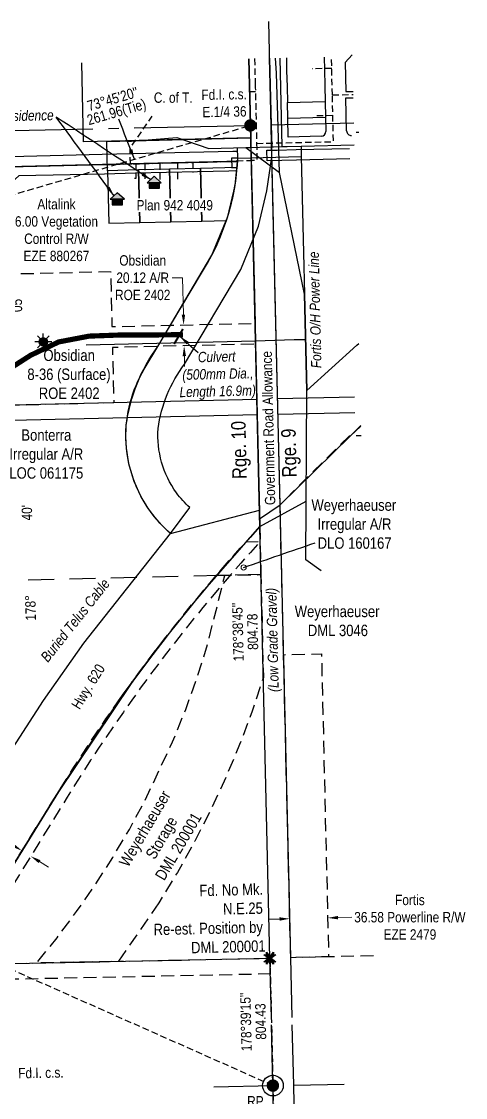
# Model space of a CAD drawing. Extents: x 611681 to 614275, y 5882844 to 5885656.
# Drawn here: x 612387 to 612816, y 5883536 to 5884575 of the extents above; entities that cross this region are included whole.
import ezdxf
from ezdxf.enums import TextEntityAlignment as Align

# ---------------------------------------------------------------- set-up
doc = ezdxf.new("R2010")
doc.units = 0
doc.header["$LTSCALE"] = 5
doc.header["$PDSIZE"] = 0.5
for name, pattern in [('foc-ACCESSROAD', [3.75, 2.5, -1.25]), ('foc-FLOWLINE', [3.75, 2.5, -1.25]), ('foc-LSD', [8, 5, -3]), ('foc-QUARTERLINE', [33, 25, -3, 2, -3]), ('foc-TIELINE', [1.875, 1.25, -0.625]), ('foc-TRAV', [1.875, 1.25, -0.625]), ('UG_PIPE', [1.875, 1.25, -0.625])]:
    doc.linetypes.add(name, pattern=pattern)
doc.layers.get('Defpoints').update_dxf_attribs({"color": 9})
for name, color, linetype in [('35', 37, 'Continuous'), ('AS-PIPE-UG', 44, 'UG_PIPE'), ('AS-POWER', 104, 'foc-POWER'), ('AS-RESIDENCE', 14, 'Continuous'), ('AS-ROADS', 254, 'Continuous'), ('AS-TELUS', 224, 'foc-TEL'), ('C-AR', 13, 'foc-ACCESSROAD'), ('C-RW', 13, 'Continuous'), ('C-WS', 13, 'foc-ACCESSROAD'), ('C-WS-S', 8, 'Continuous'), ('D-TXT', 6, 'Continuous'), ('F-AR', 190, 'foc-ACCESSROAD'), ('F-EZE', 190, 'foc-FLOWLINE'), ('F-RW', 190, 'Continuous'), ('F-WS', 190, 'foc-ACCESSROAD'), ('L-BD', 7, 'Continuous'), ('L-MON', 1, 'Continuous'), ('L-MON-T', 1, 'Continuous'), ('L-QSEC', 8, 'foc-QUARTERLINE'), ('L-ROAD-T', 7, 'Continuous'), ('L-SEC', 7, 'Continuous'), ('L-SECTION-LSD', 7, 'foc-LSD'), ('L-TIE', 7, 'foc-TIELINE'), ('L-TITLEDB', 4, 'Continuous'), ('L-TITLEDB-T', 4, 'Continuous'), ('P-TRAV', 4, 'foc-TRAV')]:
    doc.layers.add(name, color=color, linetype=linetype)
for name, color, linetype, lineweight in [('C-AR-T', 13, 'Continuous', 9), ('C-WS-T', 13, 'Continuous', 9), ('F-AR-T', 190, 'Continuous', 9), ('F-EZE-T', 190, 'Continuous', 9), ('F-WS-T', 190, 'Continuous', 9), ('T-TEXT', 48, 'Continuous', 18)]:
    doc.layers.add(name, color=color, linetype=linetype, lineweight=lineweight)
doc.styles.add('100L', font='ARIALN.TTF', dxfattribs={"height": 11})
doc.styles.add('80', font='ARIALN.TTF', dxfattribs={"height": 10})
doc.styles.add('80CG', font='ARIALN.TTF', dxfattribs={"height": 10})
doc.styles.add('80L', font='ARIALN.TTF', dxfattribs={"height": 10})
doc.styles.add('80LS', font='ARIALNI.TTF', dxfattribs={"height": 10})
doc.styles.add('foc-LtypeFont', font='ARIALN.TTF', dxfattribs={"height": 7.35})
doc.styles.get("Standard").update_dxf_attribs({"font": 'ARIALN.TTF'})
doc.linetypes.add('foc-POWER', pattern='A,6,-1,["P",foc-LtypeFont,S=0.2,R=0,X=-0.625,Y=-0.75],-1.24,4', length=12.24)
doc.linetypes.add('foc-TEL', pattern='A,2,-1,["T",foc-LtypeFont,S=0.2,R=0,X=-0.425,Y=-0.75],-1.24,8', length=12.24)
doc.linetypes.add('foc-TEL-NOLINE', pattern='A,0,-2,["T",foc-LtypeFont,S=0.2,R=0,X=-0.425,Y=-0.75],-10.24', length=12.24)
doc.dimstyles.new('Compass 5 000', dxfattribs={"dimscale": 5, "dimtxt": 9, "dimasz": 2, "dimexe": 0.2, "dimexo": 0.0625, "dimgap": 0.5, "dimtad": 0, "dimtih": 1, "dimtoh": 1, "dimzin": 0, "dimdsep": 46, "dimtxsty": '80CG', "dimcen": 0.1, "dimse1": 1, "dimse2": 1, "dimclrd": 256, "dimclrt": 256, "dimaunit": 1, "dimadec": 4, "dimazin": 0, "dimtfac": 0.06, "dimtofl": 0, "dimtmove": 0, "dimatfit": 1, "dimfxl": 0.2, "dimtolj": 1, "dimtzin": 0, "dimlwd": -1, "dimarcsym": 0})

# ---------------------------------------------------------------- blocks, each defined once
blk = doc.blocks.new('*D494')
at = {"layer": 'C-AR-T', "transparency": 16777216}
for p, q in [((612542.6, 5884327.6), (612532.6, 5884327.6)), ((612543.4, 5884292), (612542.6, 5884327.6)), ((612544.4, 5884251.8), (612544.6, 5884241.8))]:
    blk.add_line(p, q, dxfattribs=at)
for points in [[(612545.1, 5884292), (612541.8, 5884291.9), (612543.7, 5884282)], [(612546, 5884251.9), (612542.7, 5884251.8), (612544.1, 5884261.8)]]:
    blk.add_solid(points, dxfattribs=at)
at = {"layer": 'Defpoints', "color": 0, "transparency": 16777216}
for p in [(612534.1, 5884281.7), (612543.7, 5884282), (612534.6, 5884261.6)]:
    blk.add_point(p, dxfattribs=at)
at = {"layer": 'C-AR-T', "transparency": 16777216, "insert": (612504.1, 5884327.6), "char_height": 10, "attachment_point": 5, "style": '80CG'}
blk.add_mtext('\\A1;Obsidian\\P20.12 A/R\\PROE 2402', dxfattribs=at)
blk = doc.blocks.new('*D501')
at = {"layer": 'Defpoints', "color": 0, "transparency": 16777216}
for p in [(612352.7, 5884372.6), (612358.7, 5884373.1), (612358.7, 5884372.7)]:
    blk.add_point(p, dxfattribs=at)
at = {"layer": 'F-EZE-T', "transparency": 16777216}
for p, q in [((612342.7, 5884372.7), (612332.7, 5884372.5)), ((612368.7, 5884373.4), (612378.7, 5884373.6))]:
    blk.add_line(p, q, dxfattribs=at)
for points in [[(612342.6, 5884374.4), (612342.7, 5884371.1), (612352.7, 5884373)], [(612368.6, 5884375), (612368.7, 5884371.7), (612358.7, 5884373.1)]]:
    blk.add_solid(points, dxfattribs=at)
at = {"layer": 'F-EZE-T', "transparency": 16777216, "insert": (612420.7, 5884373.6), "char_height": 10, "attachment_point": 5, "style": '80CG'}
blk.add_mtext('\\A1;Altalink\\P6.00 Vegetation\\PControl R/W\\PEZE 880267', dxfattribs=at)
blk = doc.blocks.new('*D502')
at = {"layer": 'Defpoints', "color": 0, "transparency": 16777216}
for p in [(612389.1, 5883776.9), (612387.3, 5883774), (612397.6, 5883771.6)]:
    blk.add_point(p, dxfattribs=at)
at = {"layer": 'F-EZE-T', "transparency": 16777216}
for p, q in [((612332.1, 5883808.1), (612322.1, 5883808.1)), ((612378.8, 5883779.2), (612332.1, 5883808.1)), ((612404.4, 5883763.5), (612412.9, 5883758.2))]:
    blk.add_line(p, q, dxfattribs=at)
for points in [[(612379.7, 5883780.6), (612378, 5883777.8), (612387.3, 5883774)], [(612405.2, 5883764.9), (612403.5, 5883762), (612395.8, 5883768.7)]]:
    blk.add_solid(points, dxfattribs=at)
at = {"layer": 'F-EZE-T', "transparency": 16777216, "insert": (612276.6, 5883808.1), "char_height": 10, "attachment_point": 5, "style": '80CG'}
blk.add_mtext('\\A1;Fortis\\P10.00 Cable R/W\\PEZE 060228', dxfattribs=at)
blk = doc.blocks.new('*D503')
at = {"layer": 'Defpoints', "color": 0, "transparency": 16777216}
for p in [(612681.6, 5883764.9), (612645, 5883764.1), (612682.9, 5883709.1)]:
    blk.add_point(p, dxfattribs=at)
at = {"layer": 'F-EZE-T', "transparency": 16777216}
for p, q in [((612636.3, 5883708), (612626.3, 5883707.8)), ((612692.9, 5883709.4), (612706.4, 5883709.7))]:
    blk.add_line(p, q, dxfattribs=at)
for points in [[(612636.3, 5883709.7), (612636.4, 5883706.4), (612646.3, 5883708.3)], [(612692.9, 5883711), (612692.9, 5883707.7), (612682.9, 5883709.1)]]:
    blk.add_solid(points, dxfattribs=at)
at = {"layer": 'F-EZE-T', "transparency": 16777216, "insert": (612762.4, 5883709.7), "char_height": 10, "attachment_point": 5, "style": '80CG'}
blk.add_mtext('\\A1;Fortis\\P36.58 Powerline R/W\\PEZE 2479', dxfattribs=at)
blk = doc.blocks.new('res_occ')
for points in [[(0.1, 0.89), (-1.26, -0.37), (1.46, -0.37)], [(-0.9, -1.43), (1.1, -1.43), (1.1, -0.37), (-0.9, -0.37)]]:
    blk.add_hatch(color=14).paths.add_polyline_path(points)
at = {"color": 14}
for points in [[(0.1, 0.89), (-1.26, -0.37), (1.46, -0.37)], [(-0.9, -1.43), (1.1, -1.43), (1.1, -0.37), (-0.9, -0.37)]]:
    blk.add_lwpolyline(points, close=True, dxfattribs=at)
blk = doc.blocks.new('GAS')
h = blk.add_hatch(color=255)
h.dxf.hatch_style = 1
edge = h.paths.add_edge_path()
edge.add_arc((0, 0), 0.9, 0, 360)
for p, q in [((-0.81, 0), (-1.62, 0)), ((-0.57, 0.57), (-1.14, 1.14)), ((0, 0.81), (0, 1.62)), ((0.57, 0.57), (1.14, 1.14)), ((1.62, 0), (0.81, 0)), ((-0.57, -0.57), (-1.14, -1.14)), ((0, -0.81), (0, -1.62)), ((1.14, -1.14), (0.57, -0.57))]:
    blk.add_line(p, q)
blk.add_circle((0, 0), 0.8)
blk = doc.blocks.new('fdia')
at = {"color": 255, "const_width": 1}
blk.add_lwpolyline([(-0.5, 0, 1), (0.5, 0, 1)], format="xyb", close=True, dxfattribs=at)
blk = doc.blocks.new('Fdiaa')
blk.add_blockref('fdia', (0, 0))
blk = doc.blocks.new('fdib')
at = {"color": 1, "const_width": 1.6}
blk.add_lwpolyline([(-0.4, 0, 1), (0.4, 0, 1)], format="xyb", close=True, dxfattribs=at)
at = {"color": 1}
blk.add_circle((0, 0), 0.8, dxfattribs=at)
blk = doc.blocks.new('Fdibb')
blk.add_blockref('fdib', (0, 0))
blk = doc.blocks.new('fdicc')
for name in ['Fdibb', 'Fdiaa']:
    blk.add_blockref(name, (0, 0))
blk = doc.blocks.new('FDI')
blk.add_blockref('fdicc', (0, 0))
blk = doc.blocks.new('*U529')
at = {"layer": '35', "color": 3}
blk.add_circle((0, 0), 10, dxfattribs=at)
at = {"layer": '35', "color": 3, "style": '80'}
blk.add_attdef('RP_001', (-24.9, -20.1), '', height=10, dxfattribs=at)
blk = doc.blocks.new('TEMP')
h = blk.add_hatch(color=255)
h.dxf.hatch_style = 1
h.paths.add_polyline_path([(0, 0.25), (-0.67, 1.15), (-0.67, 0.67), (-1.15, 0.67), (-0.25, 0), (-1.15, -0.67), (-0.67, -0.67), (-0.67, -1.15), (0, -0.25), (0.67, -1.15), (0.67, -0.67), (1.15, -0.67), (0.25, 0), (1.15, 0.67), (0.67, 0.67), (0.67, 1.15)])
h.paths.add_polyline_path([(0.57, 0.85), (0.57, 0.57), (0.85, 0.57), (0.08, 0), (0.85, -0.57), (0.57, -0.57), (0.57, -0.85), (0, -0.08), (-0.57, -0.85), (-0.57, -0.57), (-0.85, -0.57), (-0.08, 0), (-0.85, 0.57), (-0.57, 0.57), (-0.57, 0.85), (0, 0.08)], flags=16)
h = blk.add_hatch(color=1)
h.dxf.hatch_style = 1
h.paths.add_polyline_path([(0, 0.08), (-0.57, 0.85), (-0.57, 0.57), (-0.85, 0.57), (-0.08, 0), (-0.85, -0.57), (-0.57, -0.57), (-0.57, -0.85), (0, -0.08), (0.57, -0.85), (0.57, -0.57), (0.85, -0.57), (0.08, 0), (0.85, 0.57), (0.57, 0.57), (0.57, 0.85)])
at = {"color": 1}
for p, q in [((-0.08, 0), (0.08, 0)), ((0, 0.08), (0, -0.08))]:
    blk.add_line(p, q, dxfattribs=at)
at = {"color": 255, "flags": 128}
blk.add_lwpolyline([(-0.25, 0), (-1.15, 0.67), (-0.67, 0.67), (-0.67, 1.15), (0, 0.25), (0.67, 1.15), (0.67, 0.67), (1.15, 0.67), (0.25, 0), (1.15, -0.67), (0.67, -0.67), (0.67, -1.15), (0, -0.25), (-0.67, -1.15), (-0.67, -0.67), (-1.15, -0.67)], close=True, dxfattribs=at)
at = {"color": 1, "flags": 128}
blk.add_lwpolyline([(-0.08, 0), (-0.85, 0.57), (-0.57, 0.57), (-0.57, 0.85), (0, 0.08), (0.57, 0.85), (0.57, 0.57), (0.85, 0.57), (0.08, 0), (0.85, -0.57), (0.57, -0.57), (0.57, -0.85), (0, -0.08), (-0.57, -0.85), (-0.57, -0.57), (-0.85, -0.57)], close=True, dxfattribs=at)

msp = doc.modelspace()

# ---------------------------------------------------------------- linework, layer by layer
at = {"layer": 'AS-PIPE-UG'}
for p, q in [((612686.84, 5884529.897), (612667.887, 5884529.509)), ((612613.037, 5884507.152), (612588.564, 5884507.153)), ((612687.911, 5884484.269), (612669.818, 5884483.858)), ((612594.345, 5884440.579), (612594.544, 5884440.584)), ((612594.544, 5884440.584), (612595.044, 5884440.596)), ((612595.044, 5884440.596), (612609.988, 5884440.96)), ((612595.065, 5884439.73), (612595.044, 5884440.596)), ((612506.169, 5884437.937), (612506.17, 5884423.039)), ((612520.523, 5884438.188), (612520.523, 5884421.42)), ((612537.683, 5884438.606), (612537.683, 5884421.543)), ((612552.532, 5884439.068), (612552.532, 5884429.307))]:
    msp.add_line(p, q, dxfattribs=at)
at = {"layer": 'AS-PIPE-UG', "flags": 128}
for points in [[(612612.281, 5884539.283), (612612.847, 5884515.259), (612612.854, 5884514.933)], [(612687.442, 5884504.235), (612686.84, 5884529.897), (612686.594, 5884540.373), (612687.234, 5884541.044)], [(612612.854, 5884514.933), (612612.858, 5884514.783), (612612.935, 5884511.482), (612613.037, 5884507.152), (612613.811, 5884474.248), (612614.209, 5884457.348)], [(612614.209, 5884457.348), (612688.503, 5884459.09), (612687.911, 5884484.269), (612687.445, 5884504.085), (612687.442, 5884504.235)], [(612687.442, 5884504.235), (612687.592, 5884504.239), (612707.505, 5884504.706)], [(612492.263, 5884437.698), (612491.904, 5884453.026), (612513.383, 5884483.683)], [(612614.209, 5884457.348), (612614.329, 5884452.242), (612614.592, 5884441.069), (612609.988, 5884440.96)], [(612466.762, 5884436.976), (612497.424, 5884437.724), (612506.169, 5884437.937), (612552.532, 5884439.068), (612594.556, 5884440.093), (612594.544, 5884440.584)], [(612497.424, 5884437.724), (612497.424, 5884423.398), (612496.018, 5884423.398)], [(612595.077, 5884439.23), (612595.066, 5884439.7), (612595.065, 5884439.73)]]:
    msp.add_lwpolyline(points, dxfattribs=at)
at = {"layer": 'AS-POWER', "flags": 128}
for points in [[(612676.48, 5884044.557), (612661.868, 5884054.988), (612662.715, 5884218.609), (612660.524, 5884311.796), (612636.36, 5884429.305), (612634.819, 5884483.757), (612633.277, 5884525.366), (612632.622, 5884539.761)], [(612489.359, 5884459.099), (612537.16, 5884463.209), (612568.13, 5884452.519), (612603.79, 5884453.343), (612636.36, 5884429.305)], [(612449.48, 5884262.65), (612613.07, 5884266.797), (612650.422, 5884267.8), (612661.553, 5884268.061)], [(612254.338, 5883558.834), (612319.231, 5883663.786), (612371.617, 5883748.538), (612422.567, 5883830.955), (612484.644, 5883924.276), (612517.996, 5883969.321), (612561.831, 5884023.901), (612617.292, 5884087.147), (612662.161, 5884111.613)]]:
    msp.add_lwpolyline(points, dxfattribs=at)
at = {"layer": 'AS-ROADS', "const_width": 5}
msp.add_lwpolyline([(612542.909, 5884272.666), (612512.815, 5884272.271), (612482.546, 5884272.288), (612452.392, 5884271.196), (612422.862, 5884265.574), (612395.709, 5884252.675), (612370.346, 5884236.487)], dxfattribs=at)
at = {"layer": 'AS-TELUS', "linetype": 'foc-TEL-NOLINE', "flags": 128}
msp.add_lwpolyline([(612629.021, 5884443.966), (612625.935, 5884575.158)], dxfattribs=at)
at = {"layer": 'AS-TELUS', "flags": 128}
for points in [[(612603.79, 5884453.343), (612657.165, 5884454.671)], [(612531.028, 5884080.502), (612616.919, 5884103.02), (612617.115, 5884094.681), (612636.912, 5884108.209), (612704.939, 5884174.953), (612715.04, 5884184.131)]]:
    msp.add_lwpolyline(points, dxfattribs=at)
at = {"layer": 'AS-TELUS', "linetype": 'foc-TEL-NOLINE', "flags": 128}
msp.add_lwpolyline([(611820.418, 5883653.517), (612247.8, 5883662.312), (612320.602, 5883780.079), (612375.261, 5883868.346), (612408.188, 5883919.28), (612447.024, 5883974.608), (612531.028, 5884080.502, -0.05647603), (612511.612, 5884101.707, -0.17856446), (612488.24, 5884185.07, -0.12850373), (612518.734, 5884261.281), (612571.006, 5884349.492), (612586.317, 5884386.789), (612593.371, 5884416.729), (612596.123, 5884443.207), (612657.401, 5884444.623)], format="xyb", dxfattribs=at)
at = {"layer": 'AS-TELUS', "flags": 128}
msp.add_lwpolyline([(612531.028, 5884080.502), (612549.498, 5884105.552, -0.04985553), (612536.694, 5884119.904, -0.1766134), (612519.077, 5884181.909, -0.13000991), (612544.55, 5884244.061), (612598.816, 5884335.636), (612615.916, 5884377.293), (612623.988, 5884411.553), (612629.02, 5884443.966)], format="xyb", dxfattribs=at)
at = {"layer": 'C-AR', "flags": 128}
msp.add_lwpolyline([(611760.592, 5883652.278), (611820.418, 5883653.517), (611874.305, 5883654.624), (611884.62, 5883654.836), (612247.801, 5883662.312), (612319.213, 5883663.786), (612331.131, 5883664.032), (612355.795, 5883664.54), (612361.798, 5883664.664), (612373.981, 5883664.916), (612379.984, 5883665.04), (612410.228, 5883665.665), (612410.716, 5883665.675), (612440.254, 5883666.285), (612462.776, 5883666.75), (612482.608, 5883667.16), (612488.64, 5883667.285), (612627.092, 5883670.149), (612627.451, 5883654.906), (612380.34, 5883649.804), (612374.337, 5883649.683), (612362.154, 5883649.43), (612356.152, 5883649.305), (612321.592, 5883648.591), (612309.675, 5883648.343), (612238.251, 5883646.869), (611888.435, 5883639.665), (611878.121, 5883639.453), (611820.775, 5883638.274), (611760.83, 5883637.036)], dxfattribs=at)
at = {"layer": 'C-RW'}
for p, q in [((612708.773, 5884212.301), (612634.506, 5884210.575)), ((612614.402, 5884210.11), (611750.601, 5884190.033)), ((612614.754, 5884195.105), (611754.345, 5884174.882)), ((612709.107, 5884197.071), (612634.864, 5884195.346))]:
    msp.add_line(p, q, dxfattribs=at)
at = {"layer": 'C-WS', "flags": 128}
msp.add_lwpolyline([(612120.903, 5884527.743), (612149.994, 5884509.196), (612213.667, 5884466.372), (612245.876, 5884444.72), (612252.331, 5884440.434), (612257.744, 5884434.957), (612313.018, 5884379.04), (612321.588, 5884370.371), (612332.15, 5884359.687), (612339.619, 5884352.131), (612345.768, 5884345.911), (612358.249, 5884333.284), (612360.597, 5884330.91), (612364.306, 5884331.002), (612473.111, 5884333.709), (612474.361, 5884280.338), (612530.78, 5884281.66), (612612.5, 5884283.575), (612612.974, 5884263.456), (612518.593, 5884261.245), (612474.833, 5884260.22), (612476.086, 5884206.733), (612367.284, 5884204.027), (612361.284, 5884203.878), (612349.105, 5884203.575), (612348.773, 5884217.725), (612348.375, 5884234.698), (612346.111, 5884331.266), (612339.962, 5884337.487), (612324.644, 5884352.983), (612314.082, 5884363.667), (612305.513, 5884372.337), (612245.911, 5884432.634), (612242.959, 5884434.606), (612228.367, 5884444.352), (612196.236, 5884466.006), (612144.434, 5884500.822), (612118.44, 5884517.263), (612102.596, 5884527.313)], dxfattribs=at)
at = {"layer": 'F-AR', "flags": 128}
msp.add_lwpolyline([(612588.588, 5884040.074), (612575.105, 5884039.745), (612579.942, 5884045.337), (612584.607, 5884050.696), (612589.159, 5884055.88), (612598.458, 5884066.36), (612603.873, 5884072.398), (612617.631, 5884072.729), (612618.382, 5884040.777), (612588.588, 5884040.074)], close=True, dxfattribs=at)
at = {"layer": 'F-EZE', "flags": 128}
msp.add_lwpolyline([(612256.597, 5883562.489), (612309.675, 5883648.343), (612319.213, 5883663.785), (612360.264, 5883730.174), (612371.617, 5883748.538), (612422.567, 5883830.955), (612429.982, 5883842.846), (612437.497, 5883854.672), (612445.11, 5883866.437), (612452.823, 5883878.136), (612460.633, 5883889.771), (612468.54, 5883901.34), (612476.544, 5883912.841), (612484.644, 5883924.276), (612492.84, 5883935.642), (612501.131, 5883946.938), (612509.516, 5883958.166), (612517.996, 5883969.321), (612526.569, 5883980.406), (612535.234, 5883991.418), (612543.992, 5884002.357), (612552.84, 5884013.222), (612561.78, 5884024.014), (612570.81, 5884034.728), (612579.929, 5884045.367), (612589.138, 5884055.93), (612598.435, 5884066.413), (612607.82, 5884076.82), (612617.292, 5884087.147), (612617.631, 5884072.729), (612608.17, 5884062.285), (612598.799, 5884051.761), (612589.52, 5884041.157), (612580.329, 5884030.475), (612571.231, 5884019.715), (612562.223, 5884008.879), (612553.308, 5883997.966), (612544.486, 5883986.978), (612535.757, 5883975.916), (612527.123, 5883964.78), (612518.584, 5883953.571), (612510.14, 5883942.29), (612501.791, 5883930.937), (612493.54, 5883919.515), (612485.386, 5883908.022), (612477.33, 5883896.461), (612469.372, 5883884.833), (612461.513, 5883873.136), (612453.754, 5883861.373), (612446.095, 5883849.545), (612438.536, 5883837.653), (612431.079, 5883825.697), (612380.127, 5883743.276), (612377.874, 5883739.632), (612372.131, 5883730.342), (612368.775, 5883724.913), (612360.693, 5883711.841), (612354.907, 5883702.483), (612331.131, 5883664.032), (612327.742, 5883658.541), (612321.592, 5883648.591), (612268.511, 5883562.735)], dxfattribs=at)
msp.add_lwpolyline([(612683.787, 5883671.481), (612647.196, 5883670.622), (612640.316, 5883963.386), (612676.906, 5883964.251), (612683.787, 5883671.481)], close=True, dxfattribs=at)
at = {"layer": 'F-RW'}
for points in [[(612704.236, 5884442.538), (612652.748, 5884441.348), (612624.367, 5884440.691), (612624.131, 5884450.741), (612634.219, 5884450.974), (612652.512, 5884451.396), (612704, 5884452.584)], [(611757.016, 5883881.263), (611801.753, 5883921.29), (612091.499, 5884180.551), (612101.334, 5884189.333), (612108.86, 5884196.054), (612112.666, 5884199.453), (612375.646, 5884434.75), (612466.963, 5884436.94), (612587.17, 5884439.827), (612595.949, 5884440.046)], [(611837.829, 5884431.727), (612223.754, 5884441.129), (612241.286, 5884441.555), (612332.833, 5884443.79), (612338.835, 5884443.937), (612351.017, 5884444.223), (612464.925, 5884446.95), (612591.236, 5884449.89), (612595.964, 5884449.996)], [(612595.949, 5884440.039), (612591.47, 5884439.932), (612585.379, 5884439.785), (612465.171, 5884436.898), (612374.407, 5884434.72), (612357.254, 5884434.316), (612351.253, 5884434.175), (612339.069, 5884433.889), (612333.068, 5884433.742), (612253.155, 5884431.79), (612238.362, 5884431.429), (611837.829, 5884421.669)], [(612595.233, 5884430.889), (612587.385, 5884430.693), (612557.224, 5884429.968), (612527.212, 5884429.249), (612497.201, 5884428.528), (612467.188, 5884427.807), (612384.247, 5884426.088), (612112.894, 5884183.215), (612101.79, 5884173.369), (612027.295, 5884106.717), (611805.112, 5883907.938), (611757.268, 5883865.132)]]:
    msp.add_lwpolyline(points, dxfattribs=at)
at = {"layer": 'F-WS', "flags": 128}
msp.add_lwpolyline([(612727.065, 5883672.499), (612683.787, 5883671.481), (612647.196, 5883670.622), (612640.316, 5883963.386), (612636.912, 5884108.209), (612659.078, 5884130.649), (612703.999, 5884174.939), (612704.945, 5884174.961), (612715.249, 5884175.234)], dxfattribs=at)
msp.add_lwpolyline([(612519.655, 5883723.755), (612480.561, 5883667.118), (612462.775, 5883666.75), (612440.254, 5883666.285), (612421.64, 5883665.9), (612410.715, 5883665.674), (612410.228, 5883665.665), (612401.402, 5883665.482), (612421.246, 5883689.938), (612440.17, 5883715.122), (612458.148, 5883740.991), (612475.155, 5883767.507), (612491.167, 5883794.635), (612506.163, 5883822.338), (612533.026, 5883879.316), (612545.655, 5883910.601), (612557.032, 5883942.363), (612567.138, 5883974.551), (612581.416, 5884031.738), (612583.473, 5884039.963), (612588.588, 5884040.089), (612618.381, 5884040.798), (612619.122, 5884009.277), (612620.721, 5883941.242), (612609.91, 5883908.801), (612597.815, 5883876.613), (612584.514, 5883844.905), (612570.026, 5883813.72), (612554.372, 5883783.106), (612537.573, 5883753.103), (612519.655, 5883723.755)], close=True, dxfattribs=at)
at = {"layer": 'L-QSEC'}
for p, q in [((611836.102, 5884458.609), (612608.181, 5884474.762)), ((612628.285, 5884475.24), (612708.153, 5884477.139)), ((612572.989, 5883546.017), (612629.977, 5883547.055)), ((612650.094, 5883547.422), (612698.89, 5883548.311))]:
    msp.add_line(p, q, dxfattribs=at)
at = {"layer": 'L-SEC'}
for p, q in [((612608.181, 5884474.762), (612606.667, 5884539.152)), ((612628.288, 5884475.235), (612626.774, 5884539.624)), ((612627.092, 5883670.149), (612608.181, 5884474.762)), ((612647.199, 5883670.622), (612628.288, 5884475.235)), ((611820.418, 5883653.517), (612627.092, 5883670.149)), ((612628.449, 5883612.447), (612627.092, 5883670.149)), ((612648.555, 5883612.912), (612647.199, 5883670.622)), ((612629.977, 5883547.055), (612628.605, 5883605.808)), ((612650.091, 5883547.525), (612648.73, 5883605.808)), ((612636.248, 5883278.53), (612629.977, 5883547.055)), ((612656.372, 5883278.601), (612650.091, 5883547.525))]:
    msp.add_line(p, q, dxfattribs=at)
at = {"layer": 'L-SECTION-LSD'}
msp.add_line((612618.382, 5884040.777), (611811.793, 5884021.893), dxfattribs=at)
at = {"layer": 'L-TIE'}
for p, q in [((612356.777, 5884401.511), (612608.181, 5884474.763)), ((612629.977, 5883547.055), (611808.796, 5883911.234))]:
    msp.add_line(p, q, dxfattribs=at)
at = {"layer": 'L-TITLEDB', "linetype": 'Continuous'}
msp.add_line((612644.319, 5884481.826), (612680.835, 5884482.641), dxfattribs=at)
for points in [[(612606.667, 5884539.152), (612608.465, 5884462.696), (612446.953, 5884459.049), (612445.158, 5884535.358)], [(612626.771, 5884539.624), (612628.285, 5884475.241), (612628.784, 5884454.016)], [(612628.784, 5884454.016), (612638.872, 5884454.249), (612636.859, 5884539.861)], [(612642.95, 5884540.004), (612643.243, 5884527.578), (612643.601, 5884512.327), (612643.96, 5884497.075), (612680.475, 5884497.869), (612680.835, 5884482.641), (612681.157, 5884468.935)], [(612679.466, 5884540.861), (612679.761, 5884528.325), (612680.118, 5884513.098), (612680.475, 5884497.869)], [(612706.607, 5884542.926), (612699.702, 5884535.694), (612700.365, 5884507.464)], [(612706.607, 5884542.926), (612699.702, 5884535.694), (612700.365, 5884507.464), (612707.436, 5884507.627)], [(612700.365, 5884507.464), (612707.436, 5884507.627)], [(612676.696, 5884464.262), (612644.749, 5884463.525), (612644.319, 5884481.826), (612643.96, 5884497.075)], [(612701.261, 5884469.4), (612700.509, 5884501.374), (612707.579, 5884501.537)], [(612470.05, 5884431.04), (612469.354, 5884459.357), (612608.465, 5884462.696), (612608.682, 5884453.453)], [(612710.59, 5884468.211), (612713.091, 5884468.269)], [(612638.872, 5884454.249), (612657.165, 5884454.671), (612708.653, 5884455.859)]]:
    msp.add_lwpolyline(points, dxfattribs=at)
at = {"layer": 'L-TITLEDB', "flags": 128}
for points in [[(612375.261, 5883868.346), (612408.188, 5883919.28), (612447.024, 5883974.608), (612531.028, 5884080.502), (612529.325, 5884082.033), (612526.089, 5884085.044), (612522.961, 5884088.168), (612519.946, 5884091.4), (612517.047, 5884094.737), (612514.268, 5884098.173), (612511.612, 5884101.707), (612509.082, 5884105.332), (612506.682, 5884109.044), (612504.416, 5884112.838), (612502.284, 5884116.711), (612500.291, 5884120.656), (612498.439, 5884124.669), (612496.729, 5884128.746), (612495.165, 5884132.88), (612493.748, 5884137.066), (612492.479, 5884141.301), (612491.361, 5884145.577), (612490.396, 5884149.89), (612489.583, 5884154.235), (612488.924, 5884158.606), (612488.42, 5884162.997), (612488.072, 5884167.404), (612487.88, 5884171.82), (612487.843, 5884176.24), (612487.964, 5884180.658), (612488.24, 5884185.07), (612488.672, 5884189.469), (612488.968, 5884191.745), (612489.259, 5884193.85), (612490.001, 5884198.207), (612490.896, 5884202.536), (612492.011, 5884207.045), (612493.143, 5884211.085), (612494.492, 5884215.294), (612495.988, 5884219.453), (612497.631, 5884223.557), (612499.418, 5884227.6), (612501.346, 5884231.577), (612505.619, 5884239.314), (612518.734, 5884261.282), (612530.926, 5884281.703), (612562.013, 5884333.772), (612566.667, 5884341.541), (612571.006, 5884349.492), (612575.021, 5884357.611), (612578.706, 5884365.885), (612585.064, 5884382.844), (612587.632, 5884391.188), (612589.875, 5884399.625), (612591.789, 5884408.143), (612593.371, 5884416.729), (612595.53, 5884434.052), (612595.675, 5884435.882), (612595.768, 5884437.102), (612595.808, 5884437.712), (612595.92, 5884439.544), (612596.025, 5884441.376), (612596.123, 5884443.207), (612595.889, 5884453.161), (612608.682, 5884453.453), (612608.916, 5884443.514), (612612.674, 5884283.615), (612613.147, 5884263.488), (612617.292, 5884087.147), (612607.865, 5884076.712), (612598.48, 5884066.305), (612589.181, 5884055.827), (612579.96, 5884045.295), (612574.451, 5884038.986), (612570.833, 5884034.678), (612561.831, 5884023.901), (612552.878, 5884013.138), (612544.04, 5884002.252), (612535.246, 5883991.391), (612533.496, 5883989.216), (612526.612, 5883980.316), (612518.046, 5883969.216), (612509.567, 5883958.061), (612501.174, 5883946.848), (612494.493, 5883937.902), (612492.869, 5883935.59), (612422.567, 5883830.955), (612371.617, 5883748.538)], [(612715.023, 5884184.846), (612704.939, 5884174.953), (612636.912, 5884108.209), (612629.021, 5884443.966), (612628.784, 5884454.016), (612638.872, 5884454.249), (612657.166, 5884454.671), (612657.401, 5884444.623), (612662.715, 5884218.609), (612711.03, 5884262.318), (612713.16, 5884264.104)]]:
    msp.add_lwpolyline(points, dxfattribs=at)
at = {"layer": 'L-TITLEDB', "linetype": 'Continuous'}
for points in [[(612590.032, 5884443.061), (612590.246, 5884433.926), (612595.53, 5884434.053), (612596.123, 5884443.207)], [(612470.05, 5884431.04), (612471.3, 5884380.2), (612501.286, 5884380.896), (612500.062, 5884431.761)], [(612500.062, 5884431.761), (612501.286, 5884380.896), (612531.27, 5884381.595), (612530.074, 5884432.482)], [(612530.074, 5884432.482), (612531.27, 5884381.595), (612561.255, 5884382.291), (612560.086, 5884433.201)]]:
    msp.add_lwpolyline(points, close=True, dxfattribs=at)
msp.add_lwpolyline([(612560.086, 5884433.201), (612561.255, 5884382.291), (612585.063, 5884382.844, 0.05764844), (612595.53, 5884434.052)], format="xyb", close=True, dxfattribs=at)
for centre, radius, start, end in [((612676.589, 5884468.83), 4.57, 271.347939, 1.311353), ((612705.829, 5884469.503), 4.569, 181.296411, 271.350756)]:
    msp.add_arc(centre, radius, start, end, dxfattribs=at)
at = {"layer": 'P-TRAV'}
msp.add_line((612627.092, 5883670.149), (612646.1, 5882866.62), dxfattribs=at)
at = {"layer": 'T-TEXT', "const_width": 1.999, "flags": 128}
msp.add_lwpolyline([(612534.473, 5884263.529), (612542.975, 5884278.07)], dxfattribs=at)

# ---------------------------------------------------------------- block references
at = {"layer": 'AS-RESIDENCE', "xscale": 4.998054999999995, "yscale": 4.998054999999995, "zscale": 4.998054999999995}
for p in [(612514.799, 5884421.306), (612479.047, 5884405.312)]:
    msp.add_blockref('res_occ', p, dxfattribs=at)
at = {"layer": 'C-WS-S', "xscale": 4.998054999999995, "yscale": 4.998054999999995, "zscale": 4.998054999999995}
msp.add_blockref('GAS', (612407.988, 5884265.624), dxfattribs=at)
at = {"layer": 'L-MON'}
for name, p, xscale, yscale, zscale in [('TEMP', (612627.092, 5883670.149), 4.99807975, 4.99807975, 4.99807975), ('FDI', (612629.977, 5883547.055), 4.998079999999999, 4.998079999999999, 4.998079999999999)]:
    msp.add_blockref(name, p, dxfattribs=dict(at, xscale=xscale, yscale=yscale, zscale=zscale))
at = {"layer": 'L-MON', "xscale": 0.99961595, "yscale": 0.99961595, "zscale": 0.99961595}
msp.add_blockref('*U529', (612629.977, 5883547.055), dxfattribs=at).add_auto_attribs({'RP_001': 'RP'})

# ---------------------------------------------------------------- texts
at = {"layer": 'AS-POWER', "insert": (612670.695, 5884296.507), "char_height": 9.99611, "width": 112.45733, "attachment_point": 5, "rotation": 91.34686, "style": '80CG'}
msp.add_mtext('\\A1;{\\fArial Narrow|b0|i1|c0|p34;Fortis O/H Power Line}', dxfattribs=at)
at = {"layer": 'AS-RESIDENCE', "insert": (612390.931, 5884484.178), "char_height": 9.99611, "width": 53.9194, "attachment_point": 5, "rotation": 1.198556, "style": '80CG'}
msp.add_mtext('\\A1;{\\fArial Narrow|b0|i1|c0|p34;Residence}', dxfattribs=at)
at = {"layer": 'AS-TELUS', "insert": (612438.859, 5883996.62), "char_height": 9.99611, "width": 96.98586, "attachment_point": 5, "rotation": 51.575973, "style": '80CG'}
msp.add_mtext('\\A1;{\\fArial Narrow|b0|i1|c0|p34;Buried Telus Cable}', dxfattribs=at)
at = {"layer": 'C-WS-T', "insert": (612392.274, 5884258.172), "char_height": 10.99572, "attachment_point": 1, "style": '100L'}
msp.add_mtext_dynamic_manual_height_columns('\\pi15.844;Obsidian\\P\\pi0.32178;8-36 (Surface)\\P\\pi11.351;ROE 2402', width=79.88626, gutter_width=55, heights=[0], dxfattribs=at)
at = {"layer": 'D-TXT', "color": 3, "char_height": 13.9946, "attachment_point": 1, "rotation": 91.34439, "style": '80L'}
for s, width, insert in [('Rge. 10', 63.86109, (612590.779, 5884132.95)), ('Rge. 9', 73.75526, (612638.974, 5884134.493))]:
    msp.add_mtext_dynamic_manual_height_columns(s, width=width, gutter_width=47.5, heights=[0], dxfattribs=dict(at, insert=insert))
at = {"layer": 'F-AR-T', "char_height": 10.99572, "attachment_point": 1, "style": '100L'}
for s, insert in [('\\pi17.701;Bonterra\\P\\pi6.1014;Irregular A/R\\P\\pi6.1089;LOC 061175', (612369.086, 5884181.121)), ('\\pi0.15723;Weyerhaeuser\\P\\pi6.1014;Irregular A/R\\P\\pi6.1689;DLO 160167', (612667.069, 5884113.423)), ('\\pi0.15723;Weyerhaeuser\\P\\pi12.829;DML 3046', (612650.92, 5884010.707))]:
    msp.add_mtext_dynamic_manual_height_columns(s, width=82.22733, gutter_width=55, heights=[0], dxfattribs=dict(at, insert=insert))
at = {"layer": 'F-WS-T', "insert": (612480.454, 5883762.814), "char_height": 10.99572, "attachment_point": 1, "rotation": 59.448878, "style": '100L'}
msp.add_mtext_dynamic_manual_height_columns('\\pi0.15723;Weyerhaeuser\\P\\pi19.614;Storage\\P\\pi6.6902;DML 200001', width=82.22733, gutter_width=55, heights=[0], dxfattribs=at)
at = {"layer": 'L-BD', "style": '80L'}
for s, height, rotation, p in [("73°45'20''", 9.9962, 16.2348, (612475.075, 5884500.34)), ('261.96(Tie)', 9.99616, 16.2348, (612479.058, 5884486.664)), ("05''", 9.9962, 91.3313, (612382.371, 5884303.008)), ("40'", 9.9962, 91.3313, (612392.165, 5884100.555)), ('178°', 9.9962, 91.3313, (612395.645, 5884008.605))]:
    msp.add_text(s, height=height, rotation=rotation, dxfattribs=at).set_placement(p, align=Align.MIDDLE)
at = {"layer": 'L-BD'}
for s, height, p in [("178°38'45''", 9.99232, (612596.119, 5883985.243)), ('804.78', 9.9923, (612610.355, 5883985.575)), ("178°39'15''", 9.99232, (612603.871, 5883608.626)), ('804.43', 9.9923, (612618.106, 5883608.958))]:
    msp.add_text(s, height=height, rotation=91.337532, dxfattribs=at).set_placement(p, align=Align.MIDDLE_CENTER)
at = {"layer": 'L-MON', "insert": (612462.063, 5883738.741), "char_height": 10.9915, "attachment_point": 1, "rotation": 1.349183, "style": '100L'}
msp.add_mtext_dynamic_manual_height_columns('\\pi96.739;Fd. No Mk.\\P\\pi119.15;N.E.25\\P\\pi51.574;Re-est. Position by\\P\\pi87.36;DML 200001', width=156.18022, gutter_width=55, heights=[0], dxfattribs=at)
at = {"layer": 'L-MON-T', "insert": (612405.684, 5883559.363), "char_height": 9.99167, "width": 43.02456, "attachment_point": 5, "rotation": 1.085975, "style": '80CG'}
msp.add_mtext('\\A1;Fd.I. c.s.', dxfattribs=at)
at = {"layer": 'L-ROAD-T', "insert": (612620.595, 5884182.251), "char_height": 9.99611, "width": 154.02098, "attachment_point": 2, "rotation": 91.346337, "style": '80L'}
msp.add_mtext('Government Road Allowance', dxfattribs=at)
at = {"layer": 'L-TITLEDB-T', "insert": (612452.63, 5883931.831), "char_height": 9.99611, "attachment_point": 5, "rotation": 58.276201, "style": '80CG'}
msp.add_mtext('\\A1;Hwy. 620', dxfattribs=at)
at = {"layer": 'T-TEXT', "style": '80LS'}
msp.add_text('(Low Grade Gravel)', height=9.99611, rotation=91.346337, dxfattribs=at).set_placement((612629.463, 5883977.651), align=Align.MIDDLE_CENTER)
at = {"layer": 'T-TEXT', "insert": (612523.877, 5884255.115), "char_height": 9.99616, "attachment_point": 1, "rotation": 1.331403, "style": '100L'}
msp.add_mtext_dynamic_manual_height_columns('\\pi33.481;{\\fArial Narrow|b0|i1|c0|p34;Culvert\\P\\pi18.02;(500mm Dia.,\\P\\pi14.914;Length 16.9m)}', width=102.63798, gutter_width=55, heights=[0], dxfattribs=at)

# ---------------------------------------------------------------- dimensions: what is measured, and where the dimension line sits
at = {"layer": 'C-AR-T'}
dim = msp.add_linear_dim(base=(612543.675, 5884281.969), p1=(612534.593, 5884261.62), p2=(612534.122, 5884281.745), angle=91.3399, text='Obsidian\\P20.12 A/R\\PROE 2402', dimstyle='Compass 5 000', dxfattribs=at)
dim.commit()
dim.dimension.update_dxf_attribs({"geometry": '*D494', "text_midpoint": (612504.104, 5884327.642), "dimtype": 161})
at = {"layer": 'F-EZE-T'}
dim = msp.add_aligned_dim(p1=(612352.694, 5884372.563), p2=(612358.696, 5884372.703), distance=0.417, text='Altalink\\P6.00 Vegetation\\PControl R/W\\PEZE 880267', dimstyle='Compass 5 000', dxfattribs=at)
dim.commit()
dim.dimension.update_dxf_attribs({"geometry": '*D501', "text_midpoint": (612420.706, 5884373.588)})
for base, p1, p2, angle, text, picture, middle in [((612387.339, 5883773.971), (612397.638, 5883771.602), (612389.127, 5883776.863), 148.275558, 'Fortis\\P10.00 Cable R/W\\PEZE 060228', '*D502', (612276.616, 5883808.141)), ((612682.899, 5883709.136), (612645, 5883764.06), (612681.588, 5883764.92), 1.346385, 'Fortis\\P36.58 Powerline R/W\\PEZE 2479', '*D503', (612762.387, 5883709.688))]:
    dim = msp.add_linear_dim(base=base, p1=p1, p2=p2, angle=angle, text=text, dimstyle='Compass 5 000', dxfattribs=at)
    dim.commit()
    dim.dimension.update_dxf_attribs({"geometry": picture, "text_midpoint": middle, "dimtype": 161})

# ---------------------------------------------------------------- leaders
at = {"layer": 'AS-RESIDENCE', "path_type": 1}
for points in [[(612476.471, 5884406.624), (612420.485, 5884482.83)], [(612512.192, 5884422.072), (612420.485, 5884482.83)]]:
    msp.add_leader(points, dimstyle='Compass 5 000', override={"dimgap": 0.5, "dimtad": 0}, dxfattribs=at)
at = {"layer": 'F-AR-T', "path_type": 1}
msp.add_leader([(612601.664, 5884047.657), (612670.939, 5884071.608)], dimstyle='Compass 5 000', override={"dimasz": 1, "dimgap": 0.5, "dimtad": 0, "dimldrblk": 'DotBlank'}, dxfattribs=at)
at = {"layer": 'L-BD', "path_type": 1}
msp.add_leader([(612496.189, 5884442.016), (612480.909, 5884480.884)], dimstyle='Compass 5 000', override={"dimgap": 0.5, "dimtad": 0}, dxfattribs=at)
at = {"layer": 'T-TEXT', "path_type": 1}
msp.add_leader([(612539.881, 5884271.066), (612557.797, 5884255.282)], dimstyle='Compass 5 000', override={"dimgap": 0.5, "dimtad": 0}, dxfattribs=at)

# ---------------------------------------------------------------- next in the draw order: texts
at = {"layer": 'L-MON-T', "insert": (612582.962, 5884496.276), "char_height": 9.99167, "width": 43.02456, "attachment_point": 5, "rotation": 1.085975, "style": '80CG', "bg_fill": 3, "box_fill_scale": 1.15, "bg_fill_color": 256, "bg_fill_true_color": 256, "bg_fill_transparency": 0}
msp.add_mtext('\\A1;Fd.I. c.s.\\PE.1/4 36', dxfattribs=at)
at = {"layer": 'L-TITLEDB-T', "char_height": 9.99611, "attachment_point": 5, "style": '80CG', "bg_fill": 3, "box_fill_scale": 1.15, "bg_fill_color": 256, "bg_fill_true_color": 256, "bg_fill_transparency": 0}
for s, insert, width in [('\\A1;C. of T.', (612533.614, 5884501.577), 36.66827), ('\\A1;Plan 942 4049', (612535.073, 5884397.597), 73.44795)]:
    msp.add_mtext(s, dxfattribs=dict(at, insert=insert, width=width))

# ---------------------------------------------------------------- next in the draw order: block references
at = {"layer": 'L-MON', "xscale": 4.999999999999998, "yscale": 4.999999999999998, "zscale": 4.999999999999998}
msp.add_blockref('FDI', (612608.181, 5884474.763), dxfattribs=at)

doc.saveas('drawing.dxf')
